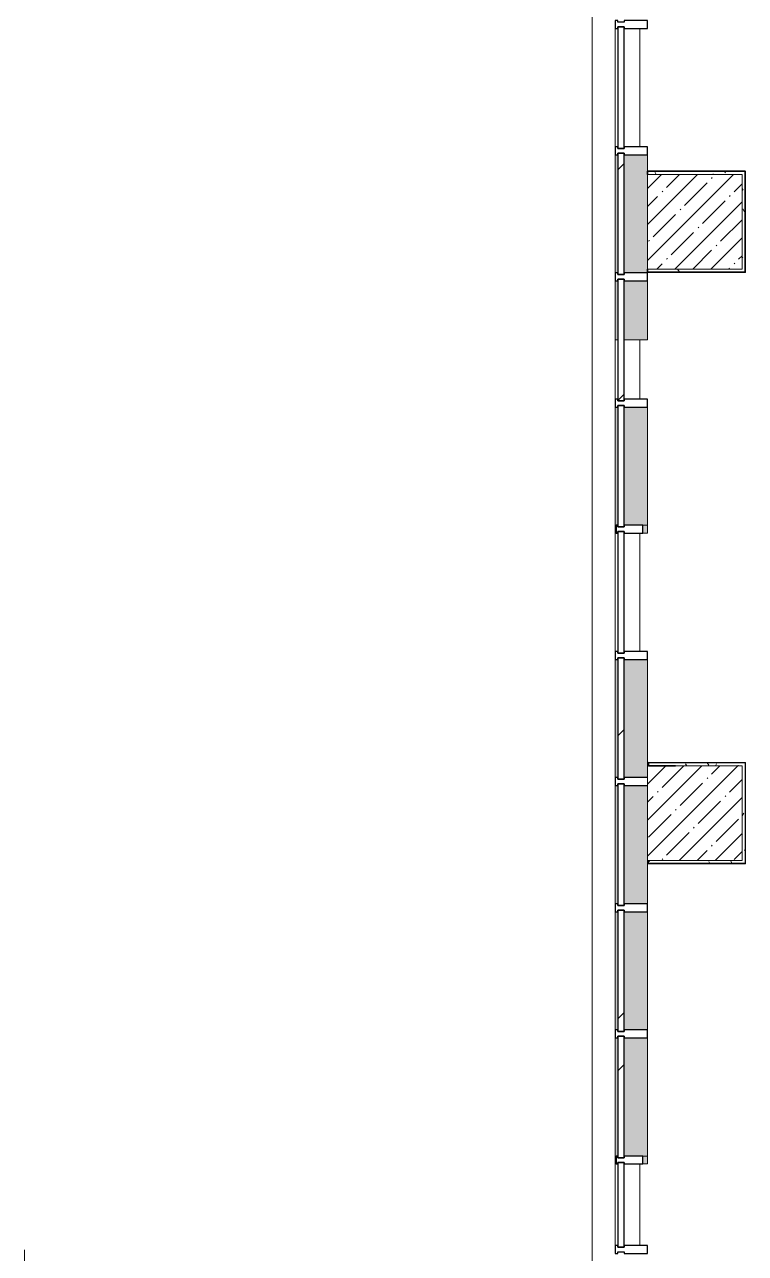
# Model space of a CAD drawing. Header units: millimetres. Extents: x 3914 to 443608, y -156176 to 78197.
# Drawn here: x 175074 to 179645, y -130620 to -122827 of the extents above; entities that cross this region are included whole.
import ezdxf

# ---------------------------------------------------------------- set-up
doc = ezdxf.new("R2010")
doc.units = ezdxf.units.MM
doc.linetypes.add('Осевая', pattern=[6350, 1270, -952.5, 3175, -952.5])
for name, color, linetype, lineweight in [('A-GLAZ-CURT', 7, 'Continuous', 9), ('A-GLAZ-CURT-1', 7, 'Continuous', 5), ('A-GLAZ-CURT-2', 7, 'Continuous', 25), ('A-GLAZ-CWMG', 7, 'Continuous', 9), ('A-GLAZ-CWMG-1', 7, 'Continuous', 25), ('A-WALL-1', 7, 'Continuous', 35), ('I-WALL', 7, 'Continuous', 5), ('S-COLS', 7, 'Continuous', 9), ('S-COLS-1', 7, 'Continuous', 5), ('Оси', 7, 'Continuous', 9), ('Оси-2', 7, 'Осевая', 9)]:
    doc.layers.add(name, color=color, linetype=linetype, lineweight=lineweight)
doc.layers.add('A-WALL-FNSH-1', color=9, linetype='Continuous', lineweight=5, true_color=0x808080)
pattern_1 = [(0, (174964.42, -145977.62), (243.84, 60.96), [20.117, -162.763, 20.117, -162.763, -975.36]), (0, (174964.42, -145977.62), (243.84, 60.96), [-365.76, 20.117, -345.643, 20.117, -162.763, -426.72]), (0, (174964.42, -145977.62), (243.84, 60.96), [-914.4, 20.117, -101.803, 20.117, -284.683]), (120, (175055.86, -145947.14), (-174.71291, 180.69163), [20.117, -162.763, 20.117, -162.763, -975.36]), (120, (175055.86, -145947.14), (-174.71291, 180.69163), [-365.76, 20.117, -345.643, 20.117, -162.763, -426.72]), (120, (175055.86, -145947.14), (-174.71291, 180.69163), [-914.4, 20.117, -101.803, 20.117, -284.683]), (240, (175086.34, -145825.22), (-69.12709, -241.65163), [20.117, -162.763, 20.117, -162.763, -975.36]), (240, (175086.34, -145825.22), (-69.12709, -241.65163), [-365.76, 20.117, -345.643, 20.117, -162.763, -426.72]), (240, (175086.34, -145825.22), (-69.12709, -241.65163), [-914.4, 20.117, -101.803, 20.117, -284.683])]

# ---------------------------------------------------------------- blocks, each defined once
blk = doc.blocks.new('Системная панель - Стекло - 40мм-22858442-Объем проектирования 2 этажа')
at = {"layer": 'A-GLAZ-CURT-1'}
h = blk.add_hatch(dxfattribs=at)
h.set_pattern_fill('FP_198', color=256, style=0, pattern_type=2)
h.set_pattern_definition([(135, (19350.1, -4071.1), (-565.685, -565.685), [400, -1200]), (135, (19550.1, -4471.1), (-565.685, -565.685), [1200, -400]), (135, (19750.1, -3671.1), (-565.685, -565.685), [400, -1200])])
h.paths.add_polyline_path([(385, 40), (-385, 40), (-385, 0), (385, 0)])
at = {"layer": 'A-GLAZ-CURT-2'}
for p, q in [((385, 40), (-385, 40)), ((-385, 40), (-385, 0)), ((-385, 0), (385, 0)), ((385, 0), (385, 40))]:
    blk.add_line(p, q, dxfattribs=at)
blk = doc.blocks.new('Системная панель - Стекло - 40мм-23190197-Объем проектирования 2 этажа')
at = {"layer": 'A-GLAZ-CURT-2'}
for p, q in [((268.5, 40), (-268.5, 40)), ((-268.5, 40), (-268.5, 0)), ((-268.5, 0), (268.5, 0)), ((268.5, 0), (268.5, 40))]:
    blk.add_line(p, q, dxfattribs=at)
blk = doc.blocks.new('Прямоугольный импост - Импост структурный с накладкой - 190мм-22858300-Объем проектирования 2 этажа')
at = {"layer": 'A-GLAZ-CWMG-1'}
for p, q in [((-50, 0), (-50, 17)), ((-50, 17), (0, 17)), ((-40, 0), (-50, 0)), ((-40, -40), (-40, 0)), ((0, 0), (-10, 0)), ((-10, 0), (-10, -40)), ((0, 17), (0, 0)), ((-50, -190), (-50, -40)), ((-50, -40), (-40, -40)), ((-10, -40), (0, -40)), ((0, -40), (0, -190)), ((0, -190), (-50, -190))]:
    blk.add_line(p, q, dxfattribs=at)
blk = doc.blocks.new('Прямоугольный импост - Импост структурный с накладкой - 190мм-23186008-Объем проектирования 2 этажа')
at = {"layer": 'A-GLAZ-CWMG'}
for points in [[(3871.1, 19975.1), (3871.1, 20725.1), (3854.1, 20725.1), (3854.1, 19975.1), (3861.1, 19975.1)], [(3911.1, 19975.1), (4061.1, 19975.1), (4061.1, 20725.1), (3911.1, 20725.1), (3911.1, 20080)]]:
    blk.add_hatch(color=256, dxfattribs=at).paths.add_polyline_path(points)
for p, q in [((3854.1, 20725.1), (3854.1, 19975.1)), ((4061.1, 20725.1), (4061.1, 19975.1)), ((3861.1, 19975.1), (3854.1, 19975.1)), ((4061.1, 19975.1), (4031.1, 19975.1))]:
    blk.add_line(p, q, dxfattribs=at)
blk = doc.blocks.new('Системная панель - Стекло - 40мм-V304-Объем проектирования 2 этажа')
at = {"layer": 'A-GLAZ-CURT-2'}
for p, q in [((385, 40), (-385, 40)), ((-385, 40), (-385, 0)), ((-385, 0), (385, 0)), ((385, 0), (385, 40))]:
    blk.add_line(p, q, dxfattribs=at)
blk = doc.blocks.new('Прямоугольный импост - Импост структурный с накладкой - 160мм-23190189-Объем проектирования 2 этажа')
at = {"layer": 'A-GLAZ-CWMG'}
for p, q in [((3854.1, 15925.1), (3861.1, 15925.1)), ((3854.1, 15925.1), (3854.1, 15408.1)), ((4011.1, 15925.1), (4011.1, 15408.1))]:
    blk.add_line(p, q, dxfattribs=at)
blk = doc.blocks.new('Прямоугольный импост - Импост структурный с накладкой - 160мм-22858437-Объем проектирования 2 этажа')
at = {"layer": 'A-GLAZ-CWMG'}
for p, q in [((3854.1, 23925.1), (3854.1, 23175.1)), ((4011.1, 23925.1), (4011.1, 23175.1))]:
    blk.add_line(p, q, dxfattribs=at)
blk = doc.blocks.new('Прямоугольный импост - Импост структурный с накладкой - 190мм-22856798-Объем проектирования 2 этажа')
at = {"layer": 'A-GLAZ-CWMG-1'}
for p, q in [((-25, 0), (-25, 17)), ((-25, 17), (25, 17)), ((-15, 0), (-25, 0)), ((-15, -40), (-15, 0)), ((25, 0), (15, 0)), ((15, 0), (15, -40)), ((25, 17), (25, 0)), ((-25, -190), (-25, -40)), ((-25, -40), (-15, -40)), ((15, -40), (25, -40)), ((25, -40), (25, -190)), ((25, -190), (-25, -190))]:
    blk.add_line(p, q, dxfattribs=at)
blk = doc.blocks.new('Системная панель - Стекло - 40мм-V376-Объем проектирования 2 этажа')
at = {"layer": 'A-GLAZ-CURT-1'}
h = blk.add_hatch(dxfattribs=at)
h.set_pattern_fill('FP_203', color=256, style=0, pattern_type=2)
h.set_pattern_definition([(135, (16150.1, -4071.1), (-565.685, -565.685), [400, -1200]), (135, (16350.1, -4471.1), (-565.685, -565.685), [1200, -400]), (135, (16550.1, -3671.1), (-565.685, -565.685), [400, -1200])])
h.paths.add_polyline_path([(385, 40), (-385, 40), (-385, 0), (385, 0)])
at = {"layer": 'A-GLAZ-CURT-2'}
for p, q in [((385, 40), (-385, 40)), ((-385, 40), (-385, 0)), ((-385, 0), (385, 0)), ((385, 0), (385, 40))]:
    blk.add_line(p, q, dxfattribs=at)
blk = doc.blocks.new('Системная панель - Стекло - 40мм-22861488-Объем проектирования 2 этажа')
at = {"layer": 'A-GLAZ-CURT-1'}
h = blk.add_hatch(dxfattribs=at)
h.set_pattern_fill('FP_128', color=256, style=0, pattern_type=2)
h.set_pattern_definition([(135, (20950.1, -4071.1), (-565.685, -565.685), [400, -1200]), (135, (21150.1, -4471.1), (-565.685, -565.685), [1200, -400]), (135, (21350.1, -3671.1), (-565.685, -565.685), [400, -1200])])
h.paths.add_polyline_path([(385, 0), (385, 40), (-385, 40), (-385, 0), (44.6, 0)])
at = {"layer": 'A-GLAZ-CURT-2'}
for p, q in [((385, 40), (-385, 40)), ((-385, 40), (-385, 0)), ((-385, 0), (385, 0)), ((385, 0), (385, 40))]:
    blk.add_line(p, q, dxfattribs=at)
blk = doc.blocks.new('Прямоугольный импост - Импост структурный с накладкой - 190мм-23998948-Объем проектирования 2 этажа')
at = {"layer": 'A-GLAZ-CWMG'}
for points in [[(3854.1, 21150.1), (3871.1, 21150.1), (3871.1, 21525.1), (3854.1, 21525.1)], [(4060, 21150.1), (4061.1, 21150.1), (4060, 21525.1), (3911.1, 21525.1), (3911.1, 21150.1)]]:
    blk.add_hatch(color=256, dxfattribs=at).paths.add_polyline_path(points)
for p, q in [((3854.1, 21525.1), (3854.1, 21150.1)), ((4061.1, 21525.1), (4061.1, 21150.1)), ((3871.1, 21150.1), (3854.1, 21150.1)), ((4061.1, 21150.1), (3911.1, 21150.1))]:
    blk.add_line(p, q, dxfattribs=at)
blk = doc.blocks.new('Прямоугольный импост - Импост структурный с накладкой - 160мм-V377-Объем проектирования 2 этажа')
at = {"layer": 'A-GLAZ-CWMG'}
for p, q in [((3854.1, 19925.1), (3861.1, 19925.1)), ((3854.1, 19925.1), (3854.1, 19175.1)), ((4011.1, 19925.1), (4011.1, 19175.1))]:
    blk.add_line(p, q, dxfattribs=at)
blk = doc.blocks.new('Системная панель - Стекло - 40мм-V400-Объем проектирования 2 этажа')
at = {"layer": 'A-GLAZ-CURT-2'}
for p, q in [((385, 40), (-385, 40)), ((-385, 40), (-385, 0)), ((-385, 0), (385, 0)), ((385, 0), (385, 40))]:
    blk.add_line(p, q, dxfattribs=at)
blk = doc.blocks.new('Прямоугольный импост - Импост структурный с накладкой - 160мм-23998949-Объем проектирования 2 этажа')
at = {"layer": 'A-GLAZ-CWMG'}
for p, q in [((3854.1, 21150.1), (3871.1, 21150.1)), ((3854.1, 21150.1), (3854.1, 20775.1)), ((3911.1, 21150.1), (4011.1, 21150.1)), ((4011.1, 21150.1), (4011.1, 20775.1))]:
    blk.add_line(p, q, dxfattribs=at)
blk = doc.blocks.new('BSC_Колонна _Прямоугольная - 600х600-17858062-Объем проектирования 2 этажа')
at = {"layer": 'S-COLS-1'}
h = blk.add_hatch(dxfattribs=at)
h.set_pattern_fill('FP_153', color=256, style=0, pattern_type=2)
h.set_pattern_definition([(45, (-4360, -18150), (-114.0493, 114.0493), []), (45, (-4245.95, -18150), (-114.0493, 114.0493), [201.612, -40.322, 6.706, -33.617])])
h.paths.add_polyline_path([(300, -300), (300, 300), (-300, 300), (-300, -300)])
for p, q in [((300, 300), (-300, 300)), ((-300, 300), (-300, -300)), ((300, -300), (300, 300)), ((-300, -300), (300, -300))]:
    blk.add_line(p, q, dxfattribs=at)
blk = doc.blocks.new('BSC_Колонна _Прямоугольная - 600х600-V404-Объем проектирования 2 этажа')
at = {"layer": 'S-COLS-1'}
h = blk.add_hatch(dxfattribs=at)
h.set_pattern_fill('FP_154', color=256, style=0, pattern_type=2)
h.set_pattern_definition([(45, (-4360, -21900), (-114.0493, 114.0493), []), (45, (-4245.95, -21900), (-114.0493, 114.0493), [201.613, -40.323, 6.706, -33.617])])
h.paths.add_polyline_path([(300, -300), (300, 300), (-300, 300), (-300, -300)])
for p, q in [((300, 300), (-300, 300)), ((-300, 300), (-300, -300)), ((300, -300), (300, 300)), ((-300, -300), (300, -300))]:
    blk.add_line(p, q, dxfattribs=at)
blk = doc.blocks.new('Системная панель - Стекло - 40мм-V421-Объем проектирования 2 этажа')
at = {"layer": 'A-GLAZ-CURT-1'}
h = blk.add_hatch(dxfattribs=at)
h.set_pattern_fill('FP_167', color=256, style=0, pattern_type=2)
h.set_pattern_definition([(135, (21750.1, -4071.1), (-565.685, -565.685), [400, -1200]), (135, (21950.1, -4471.1), (-565.685, -565.685), [1200, -400]), (135, (22150.1, -3671.1), (-565.685, -565.685), [400, -1200])])
h.paths.add_polyline_path([(385, 40), (-385, 40), (-385, 0), (385, 0)])
at = {"layer": 'A-GLAZ-CURT-2'}
for p, q in [((385, 40), (-385, 40)), ((-385, 40), (-385, 0)), ((-385, 0), (385, 0)), ((385, 0), (385, 40))]:
    blk.add_line(p, q, dxfattribs=at)
blk = doc.blocks.new('Прямоугольный импост - Импост структурный с накладкой - 190мм-V422-Объем проектирования 2 этажа')
at = {"layer": 'A-GLAZ-CWMG'}
for points in [[(3871.1, 21575.1), (3871.1, 22325.1), (3854.1, 22325.1), (3854.1, 21575.1)], [(4061.1, 21575.1), (4060, 22325.1), (3911.1, 22325.1), (3911.1, 21575.1), (4060, 21575.1)]]:
    blk.add_hatch(color=256, dxfattribs=at).paths.add_polyline_path(points)
for p, q in [((3854.1, 22325.1), (3854.1, 21575.1)), ((4061.1, 22325.1), (4061.1, 22220)), ((4061.1, 21580), (4061.1, 21575.1))]:
    blk.add_line(p, q, dxfattribs=at)
blk = doc.blocks.new('Прямоугольный импост - Импост структурный с накладкой - 170мм-23998904-Объем проектирования 2 этажа')
at = {"layer": 'A-GLAZ-CWMG-1'}
for p, q in [((-25, 0), (-25, 10)), ((-25, 10), (25, 10)), ((-15, 0), (-25, 0)), ((-15, -40), (-15, 0)), ((25, 0), (15, 0)), ((15, 0), (15, -40)), ((25, 10), (25, 0)), ((-25, -160), (-25, -40)), ((-25, -40), (-15, -40)), ((15, -40), (25, -40)), ((25, -40), (25, -160)), ((25, -160), (-25, -160))]:
    blk.add_line(p, q, dxfattribs=at)
blk = doc.blocks.new('Системная панель - Стекло - 40мм-23933787-Объем проектирования 2 этажа')
at = {"layer": 'A-GLAZ-CURT-2'}
for p, q in [((385, 40), (-385, 40)), ((-385, 40), (-385, 0)), ((-385, 0), (385, 0)), ((385, 0), (385, 40))]:
    blk.add_line(p, q, dxfattribs=at)
blk = doc.blocks.new('Прямоугольный импост - Импост структурный с накладкой - 190мм-23933782-Объем проектирования 2 этажа')
at = {"layer": 'A-GLAZ-CWMG'}
for points in [[(3854.1, 17750.1), (3871.1, 17750.1), (3871.1, 18325.1), (3854.1, 18325.1)], [(3911.1, 17750.1), (4061.1, 17750.1), (4060, 18325.1), (3911.1, 18325.1)]]:
    blk.add_hatch(color=256, dxfattribs=at).paths.add_polyline_path(points)
for p, q in [((3854.1, 18325.1), (3854.1, 17750.1)), ((4061.1, 17850), (4061.1, 17750.1))]:
    blk.add_line(p, q, dxfattribs=at)
blk = doc.blocks.new('Прямоугольный импост - Импост структурный с накладкой - 190мм-V429-Объем проектирования 2 этажа')
at = {"layer": 'A-GLAZ-CWMG-1'}
for p, q in [((-25, 0), (-25, 17)), ((-25, 17), (25, 17)), ((-15, 0), (-25, 0)), ((-15, -40), (-15, 0)), ((25, 0), (15, 0)), ((15, 0), (15, -40)), ((25, 17), (25, 0)), ((-25, -188.9), (-25, -40)), ((-25, -40), (-15, -40)), ((15, -40), (25, -40)), ((25, -40), (25, -188.9))]:
    blk.add_line(p, q, dxfattribs=at)
blk = doc.blocks.new('Прямоугольный импост - Импост структурный с накладкой - 190мм-23933784-Объем проектирования 2 этажа')
at = {"layer": 'A-GLAZ-CWMG'}
for points in [[(3871.1, 17575.1), (3871.1, 17750.1), (3854.1, 17750.1), (3854.1, 17575.1)], [(4061.1, 17575.1), (4060, 17750.1), (3911.1, 17750.1), (3911.1, 17575.1), (4060, 17575.1)]]:
    blk.add_hatch(color=256, dxfattribs=at).paths.add_polyline_path(points)
for p, q in [((3854.1, 17750.1), (3854.1, 17575.1)), ((4061.1, 17750.1), (4061.1, 17575.1))]:
    blk.add_line(p, q, dxfattribs=at)
blk = doc.blocks.new('Прямоугольный импост - Импост структурный с накладкой - 190мм-23933747-Объем проектирования 2 этажа')
at = {"layer": 'A-GLAZ-CWMG'}
for points in [[(3854.1, 18375.1), (3871.1, 18375.1), (3871.1, 18950.1), (3854.1, 18950.1)], [(4060, 18375.1), (4060, 18950.1), (3911.1, 18950.1), (3911.1, 18375.1)]]:
    blk.add_hatch(color=256, dxfattribs=at).paths.add_polyline_path(points)
for p, q in [((3854.1, 18950.1), (3854.1, 18375.1)), ((4061.1, 18950.1), (4061.1, 18450))]:
    blk.add_line(p, q, dxfattribs=at)
blk = doc.blocks.new('Системная панель - Стекло - 40мм-V443-Объем проектирования 2 этажа')
at = {"layer": 'A-GLAZ-CURT-1'}
h = blk.add_hatch(dxfattribs=at)
h.set_pattern_fill('FP_212', color=256, style=0, pattern_type=2)
h.set_pattern_definition([(135, (16950.1, -4071.1), (-565.685, -565.685), [400, -1200]), (135, (17150.1, -4471.1), (-565.685, -565.685), [1200, -400]), (135, (17350.1, -3671.1), (-565.685, -565.685), [400, -1200])])
h.paths.add_polyline_path([(385, 0), (385, 40), (-385, 40), (-385, 0), (375, 0)])
at = {"layer": 'A-GLAZ-CURT-2'}
for p, q in [((385, 40), (-385, 40)), ((-385, 40), (-385, 0)), ((-385, 0), (385, 0)), ((385, 0), (385, 40))]:
    blk.add_line(p, q, dxfattribs=at)
blk = doc.blocks.new('Прямоугольный импост - Импост структурный с накладкой - 190мм-V337-Объем проектирования 2 этажа')
at = {"layer": 'A-GLAZ-CWMG'}
for points in [[(3854.1, 24775.1), (3871.1, 24775.1), (3871.1, 25525.1), (3854.1, 25525.1), (3854.1, 25207.8)], [(4061.1, 24775.1), (4061.1, 25525.1), (3911.1, 25525.1), (3911.1, 24775.1)]]:
    blk.add_hatch(color=256, dxfattribs=at).paths.add_polyline_path(points)
for p, q in [((3854.1, 25525.1), (3854.1, 24775.1)), ((4061.1, 25525.1), (4061.1, 24775.1))]:
    blk.add_line(p, q, dxfattribs=at)
blk = doc.blocks.new('Системная панель - Стекло - 40мм-23933750-Объем проектирования 2 этажа')
at = {"layer": 'A-GLAZ-CURT-1'}
h = blk.add_hatch(dxfattribs=at)
h.set_pattern_fill('FP_213', color=256, style=0, pattern_type=2)
h.set_pattern_definition([(135, (18550.1, -4071.1), (-565.685, -565.685), [400, -1200]), (135, (18750.1, -4471.1), (-565.685, -565.685), [1200, -400]), (135, (18950.1, -3671.1), (-565.685, -565.685), [400, -1200])])
h.paths.add_polyline_path([(385, 40), (-385, 40), (-385, 0), (385, 0)])
at = {"layer": 'A-GLAZ-CURT-2'}
for p, q in [((385, 40), (-385, 40)), ((-385, 40), (-385, 0)), ((-385, 0), (385, 0)), ((385, 0), (385, 40))]:
    blk.add_line(p, q, dxfattribs=at)
blk = doc.blocks.new('Прямоугольный импост - Импост структурный с накладкой - 190мм-23933749-Объем проектирования 2 этажа')
at = {"layer": 'A-GLAZ-CWMG'}
for points in [[(3871.1, 18950.1), (3871.1, 19125.1), (3854.1, 19125.1), (3854.1, 18950.1)], [(4061.1, 18950.1), (4061.1, 19125.1), (3911.1, 19125.1), (3911.1, 18950.1), (4060, 18950.1)]]:
    blk.add_hatch(color=256, dxfattribs=at).paths.add_polyline_path(points)
for p, q in [((3854.1, 19125.1), (3854.1, 18950.1)), ((4061.1, 19125.1), (4061.1, 18950.1))]:
    blk.add_line(p, q, dxfattribs=at)
blk = doc.blocks.new('Прямоугольный импост - Импост структурный с накладкой - 190мм-23998909-Объем проектирования 2 этажа')
at = {"layer": 'A-GLAZ-CWMG'}
h = blk.add_hatch(color=256, dxfattribs=at)
h.paths.add_polyline_path([(25, 17), (25, 10), (-25, 10), (-25, 17), (15, 17)])
h.paths.add_polyline_path([(25, -160), (25, -190), (-25, -190), (-23, -160), (23, -160)])
for p, q in [((-25, 17), (25, 17)), ((25, -190), (-25, -190)), ((25, -160), (25, -190))]:
    blk.add_line(p, q, dxfattribs=at)

msp = doc.modelspace()

# ---------------------------------------------------------------- hatches: boundary and pattern name
at = {"layer": 'I-WALL'}
h = msp.add_hatch(dxfattribs=at)
h.set_pattern_fill('FP_191', color=256, style=0, pattern_type=2)
h.set_pattern_definition(pattern_1)
h.paths.add_polyline_path([(179024.4, -123777.6), (179624.4, -123777.6), (179623.8, -123757.6), (179024.4, -123757.6)])
h = msp.add_hatch(dxfattribs=at)
h.set_pattern_fill('FP_191', color=256, style=0, pattern_type=2)
h.set_pattern_definition(pattern_1)
h.paths.add_polyline_path([(179644.4, -124377.6), (179644.4, -123757.6), (179624.4, -123757.6), (179624.4, -124377.6)])
h = msp.add_hatch(dxfattribs=at)
h.set_pattern_fill('FP_191', color=256, style=0, pattern_type=2)
h.set_pattern_definition(pattern_1)
h.paths.add_polyline_path([(179025.5, -124397.6), (179644.4, -124397.6), (179644.4, -124377.6), (179024.4, -124377.6), (179024.4, -124397.6)])
h = msp.add_hatch(dxfattribs=at)
h.set_pattern_fill('FP_191', color=256, style=0, pattern_type=2)
h.set_pattern_definition(pattern_1)
h.paths.add_polyline_path([(179624.4, -127527.6), (179624.4, -127508.4), (179030.6, -127507.3), (179030.5, -127527.3), (179202.6, -127527.6)])
h = msp.add_hatch(dxfattribs=at)
h.set_pattern_fill('FP_191', color=256, style=0, pattern_type=2)
h.set_pattern_definition(pattern_1)
h.paths.add_polyline_path([(179644.4, -128127.6), (179644.4, -127508.4), (179624.4, -127508.4), (179624.4, -128127.6)])
h = msp.add_hatch(dxfattribs=at)
h.set_pattern_fill('FP_191', color=256, style=0, pattern_type=2)
h.set_pattern_definition(pattern_1)
h.paths.add_polyline_path([(179624.4, -128147.6), (179644.4, -128147.6), (179644.4, -128127.6), (179029.2, -128127.6), (179029.2, -128147.6)])

# ---------------------------------------------------------------- linework, layer by layer
at = {"layer": 'A-WALL-1'}
for p, q in [((179644.4, -123757.6), (179024.4, -123757.6)), ((179024.4, -123757.6), (179024.4, -123777.6)), ((179644.4, -124397.6), (179644.4, -123757.6)), ((179024.4, -124377.6), (179024.4, -124397.6)), ((179024.4, -124397.6), (179644.4, -124397.6)), ((179030.6, -127507.3), (179030.5, -127527.3)), ((179030.5, -127527.3), (179202.6, -127527.6)), ((179644.4, -127508.4), (179030.6, -127507.3)), ((179029.2, -128127.6), (179029.2, -128147.6)), ((179029.2, -128147.6), (179644.4, -128147.6))]:
    msp.add_line(p, q, dxfattribs=at)
at = {"layer": 'A-WALL-FNSH-1'}
for p, q in [((179645.4, -123756.6), (179024.4, -123756.6)), ((179024.4, -123756.6), (179024.4, -123757.6)), ((179645.4, -124398.6), (179645.4, -123756.6)), ((179024.4, -124397.6), (179024.4, -124398.6)), ((179024.4, -124398.6), (179645.4, -124398.6)), ((179645.4, -127507.4), (179024.4, -127507.4)), ((179024.4, -127507.4), (179024.4, -127508.4)), ((179024.4, -127508.4), (179644.4, -127508.4)), ((179644.4, -127508.4), (179644.4, -128147.6)), ((179645.4, -128148.6), (179645.4, -127507.4)), ((179029.2, -128147.6), (179029.2, -128148.6)), ((179029.2, -128148.6), (179645.4, -128148.6))]:
    msp.add_line(p, q, dxfattribs=at)
at = {"layer": 'Оси'}
for points in [[(178674.4, -147883.9), (178674.4, -142883.9), (178674.4, -123579.5), (178674.4, -118579.5)], [(175074.4, -147883.9), (175074.4, -142883.9), (175074.4, -135597.6), (175074.4, -130597.6)]]:
    msp.add_lwpolyline(points, dxfattribs=at)
at = {"layer": 'Оси-2'}
msp.add_line((178674.4, -142882.9), (178674.4, -123578.6), dxfattribs=at)

# ---------------------------------------------------------------- block references
at = {"layer": 'A-GLAZ-CURT', "rotation": 269.9999999999999}
for name, p in [('Системная панель - Стекло - 40мм-V304-Объем проектирования 2 этажа', (178835.5, -123227.5)), ('Системная панель - Стекло - 40мм-V421-Объем проектирования 2 этажа', (178835.5, -124027.5)), ('Системная панель - Стекло - 40мм-22861488-Объем проектирования 2 этажа', (178835.5, -124827.5)), ('Системная панель - Стекло - 40мм-V400-Объем проектирования 2 этажа', (178835.5, -125627.5)), ('Системная панель - Стекло - 40мм-22858442-Объем проектирования 2 этажа', (178835.5, -126427.5)), ('Системная панель - Стекло - 40мм-23933750-Объем проектирования 2 этажа', (178835.5, -127227.5)), ('Системная панель - Стекло - 40мм-23933787-Объем проектирования 2 этажа', (178835.5, -128027.5)), ('Системная панель - Стекло - 40мм-V443-Объем проектирования 2 этажа', (178835.5, -128827.5)), ('Системная панель - Стекло - 40мм-V376-Объем проектирования 2 этажа', (178835.5, -129627.5)), ('Системная панель - Стекло - 40мм-23190197-Объем проектирования 2 этажа', (178835.5, -130311))]:
    msp.add_blockref(name, p, dxfattribs=at)
at = {"layer": 'A-GLAZ-CWMG', "extrusion": (0, 0, -1), "rotation": 270.0000000000001}
for name, p in [('Прямоугольный импост - Импост структурный с накладкой - 190мм-22856798-Объем проектирования 2 этажа', (-178835.5, -122827.5)), ('Прямоугольный импост - Импост структурный с накладкой - 190мм-22856798-Объем проектирования 2 этажа', (-178835.5, -123627.5)), ('Прямоугольный импост - Импост структурный с накладкой - 190мм-22856798-Объем проектирования 2 этажа', (-178835.5, -124427.5)), ('Прямоугольный импост - Импост структурный с накладкой - 190мм-22856798-Объем проектирования 2 этажа', (-178835.5, -125227.5)), ('Прямоугольный импост - Импост структурный с накладкой - 190мм-23998909-Объем проектирования 2 этажа', (-178835.5, -126027.5)), ('Прямоугольный импост - Импост структурный с накладкой - 170мм-23998904-Объем проектирования 2 этажа', (-178835.5, -126027.5)), ('Прямоугольный импост - Импост структурный с накладкой - 190мм-22856798-Объем проектирования 2 этажа', (-178835.5, -126827.5)), ('Прямоугольный импост - Импост структурный с накладкой - 190мм-V429-Объем проектирования 2 этажа', (-178835.5, -127627.5)), ('Прямоугольный импост - Импост структурный с накладкой - 190мм-22856798-Объем проектирования 2 этажа', (-178835.5, -128427.5)), ('Прямоугольный импост - Импост структурный с накладкой - 190мм-22856798-Объем проектирования 2 этажа', (-178835.5, -129227.5)), ('Прямоугольный импост - Импост структурный с накладкой - 190мм-23998909-Объем проектирования 2 этажа', (-178835.5, -130027.5)), ('Прямоугольный импост - Импост структурный с накладкой - 170мм-23998904-Объем проектирования 2 этажа', (-178835.5, -130027.5)), ('Прямоугольный импост - Импост структурный с накладкой - 190мм-22858300-Объем проектирования 2 этажа', (-178835.5, -130619.5))]:
    msp.add_blockref(name, p, dxfattribs=at)
at = {"layer": 'A-GLAZ-CWMG'}
for name, p in [('Прямоугольный импост - Импост структурный с накладкой - 160мм-22858437-Объем проектирования 2 этажа', (174964.4, -146777.6)), ('Прямоугольный импост - Импост структурный с накладкой - 190мм-V422-Объем проектирования 2 этажа', (174964.4, -145977.6)), ('Прямоугольный импост - Импост структурный с накладкой - 190мм-23998948-Объем проектирования 2 этажа', (174964.4, -145977.6)), ('Прямоугольный импост - Импост структурный с накладкой - 160мм-23998949-Объем проектирования 2 этажа', (174964.4, -145977.6)), ('Прямоугольный импост - Импост структурный с накладкой - 190мм-23186008-Объем проектирования 2 этажа', (174964.4, -145977.6)), ('Прямоугольный импост - Импост структурный с накладкой - 160мм-V377-Объем проектирования 2 этажа', (174964.4, -145977.6)), ('Прямоугольный импост - Импост структурный с накладкой - 190мм-23933749-Объем проектирования 2 этажа', (174964.4, -145977.6)), ('Прямоугольный импост - Импост структурный с накладкой - 190мм-23933747-Объем проектирования 2 этажа', (174964.4, -145977.6)), ('Прямоугольный импост - Импост структурный с накладкой - 190мм-23933782-Объем проектирования 2 этажа', (174964.4, -145977.6)), ('Прямоугольный импост - Импост структурный с накладкой - 190мм-23933784-Объем проектирования 2 этажа', (174964.4, -145977.6)), ('Прямоугольный импост - Импост структурный с накладкой - 190мм-V337-Объем проектирования 2 этажа', (174964.4, -153977.6)), ('Прямоугольный импост - Импост структурный с накладкой - 190мм-23186008-Объем проектирования 2 этажа', (174964.4, -149977.6)), ('Прямоугольный импост - Импост структурный с накладкой - 160мм-23190189-Объем проектирования 2 этажа', (174964.4, -145977.6))]:
    msp.add_blockref(name, p, dxfattribs=at)
at = {"layer": 'S-COLS'}
for name, p in [('BSC_Колонна _Прямоугольная - 600х600-V404-Объем проектирования 2 этажа', (179324.4, -124077.6)), ('BSC_Колонна _Прямоугольная - 600х600-17858062-Объем проектирования 2 этажа', (179324.4, -127827.6))]:
    msp.add_blockref(name, p, dxfattribs=at)

doc.saveas('drawing.dxf')
